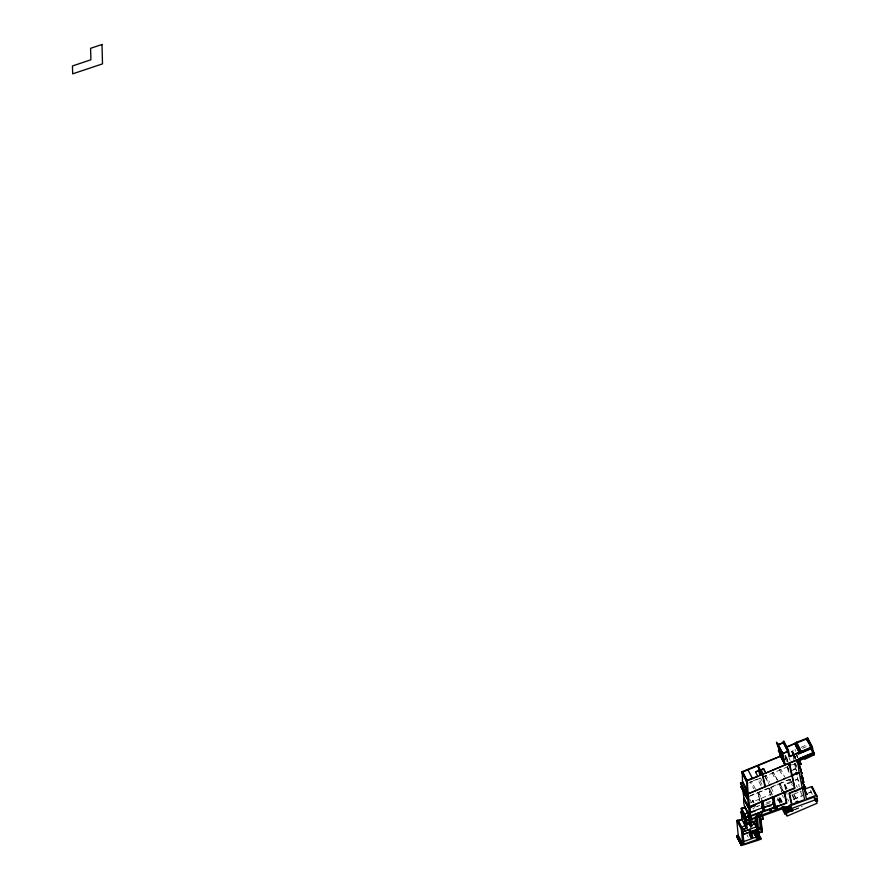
<?xml version="1.0" encoding="UTF-8"?>
<svg xmlns="http://www.w3.org/2000/svg" width="890" height="890" viewBox="0 0 890 890"><rect width="100%" height="100%" fill="white"/><g stroke="black" fill="none" stroke-linecap="round" stroke-linejoin="round"><path stroke-width="0.67" stroke-dasharray="4.45 3.34" d="M793.68 799.287L802.38 795.56M808.587 792.901L811.068 791.844L810.434 789.341M793.724 799.487L802.424 795.771M808.643 793.112L811.124 792.044L811.291 792.701M794.514 809.633L801.968 806.44M794.559 809.844L802.012 806.652M801.011 747.389L808.042 744.251M749.992 795.805L790.075 779.117L792.356 783.5M781.743 791.611L780.018 783.623L789.308 779.751L792.311 785.514M752.651 801.089L752.907 800.332L753.997 802.424M792.667 753.663L791.499 751.36L794.759 750.003M802.535 748.234L806.084 746.755M755.543 789.285L751.516 781.431L750.226 781.976L753.685 788.718M764.81 776.125L766.056 775.379L769.527 782.154M772.164 773.065L773.388 772.331L777.382 779.985M779.484 770.017L780.73 769.272L784.713 776.937M748.646 783.044L761.128 777.86M762.374 777.337L787.339 766.969L789.041 770.251M792.334 764.888L794.636 763.932L796.339 767.225M793.079 769.438L795.515 768.426L796.617 770.54M790.787 771.052L795.649 769.027L795.515 768.426M749.258 796.417L758.124 792.734L762.118 800.388M759.571 800.711L758.625 792.523L768.949 788.229L772.364 794.792M770.406 795.693L769.327 788.429L779.54 783.823L783.968 792.567M789.308 779.751L790.565 779.24M785.57 789.463L784.479 784.457L790.476 781.965M795.26 779.974L797.663 778.973L796.85 774.934M786.07 789.441L785.002 784.557L791.533 782.488L791.399 781.898M795.193 780.319L797.718 779.273L799.253 786.882M748.412 803.681L761.084 798.408M761.584 798.208L771.908 793.913M782.099 789.241L783.2 791.355M780.13 802.113L780.808 801.846L780.174 797.952L779.139 798.33L781.42 802.702M779.874 803.158L777.593 798.775L777.537 798.096L779.062 797.54L781.91 803.014M757.156 806.318L759.726 805.383M766.49 802.813L771.43 801.022M756.211 806.874L757.991 806.229M752.884 808.698L754.62 807.697M765.712 804.371L770.684 802.558M776.903 800.299L779.395 799.398L781.097 802.68M793.869 794.069L801.289 791.366M796.205 753.53L797.918 756.812M796.483 755.232L797.618 757.423M796.517 755.399L797.651 757.59M793.435 753.363L792.289 751.171L792.723 752.306L795.059 751.338L795.093 749.692M794.002 754.464L795.716 757.746M792.345 751.405L793.491 753.596M793.869 754.498L795.705 758.08M793.179 753.852L795.46 758.313M791.499 751.36L792.634 753.552M793.212 754.642L795.482 759.025M792.768 753.863L795.426 759.226M793.824 756.266L794.904 758.525M811.068 791.844L812.259 794.236M795.115 762.864L796.828 766.145M794.514 763.342L796.795 767.714M795.649 769.027L796.75 771.14M789.096 758.236L790.198 760.349M785.492 755.554L788.34 761.028M797.663 778.973L798.864 781.453M785.158 755.677L788.006 761.15M787.238 766.357L788.952 769.65M800.066 790.943L802.346 795.326M788.796 770.139L787.094 766.857M796.294 785.369L797.395 787.483M790.153 779.406L791.933 782.977M794.18 794.57L797.028 800.043M793.713 794.559L796.561 800.032M779.44 769.806L782.9 776.592M791.966 794.069L794.815 799.543M792.067 795.148L794.347 799.531M785.002 784.557L787.283 788.941M784.479 784.457L786.76 788.84M780.018 783.623L783.434 790.198M787.594 798.953L788.729 801.134M777.426 780.196L773.388 772.331M772.12 772.854L775.579 779.629M782.343 795.248L783.478 797.44M780.174 797.952L782.455 802.335M780.285 798.675L781.999 801.957M777.537 798.096L780.385 803.57M764.766 775.913L768.76 783.578M770.951 787.394L774.433 794.292M765.389 777.215L768.237 782.688M769.327 788.429L772.186 793.902M762.163 781.198L760.461 777.904L758.814 778.394L762.274 785.147M761.006 785.681L757.546 778.917L751.516 781.431M758.625 792.523L762.04 799.087M752.517 800.488L753.607 802.591M749.714 799.276L751.305 802.168M747.022 835.043L748.167 837.223M752.907 800.332L753.218 801.712L752.706 801.345M795.126 749.858L795.426 751.182M788.051 762.385L787.472 759.849L787.717 762.53M788.039 768.037L789.441 774.256M785.514 757.078L786.693 762.296M784.88 755.888L785.77 759.815M787.339 766.969L788.863 773.722M786.337 790.665L787.127 794.325M779.54 783.823L781.22 791.566M795.026 756.567L795.571 759.092M794.636 763.932L796.161 771.508M779.395 799.398L779.963 802.914M768.949 788.229L770.05 795.727M793.39 756.6L793.98 760.672M758.124 792.734L759.07 800.9M779.062 797.54L779.139 798.33"/><path stroke-width="1.33" d="M807.553 739.768L807.72 738.044L796.25 742.371L800.922 751.627L799.465 752.239L794.87 743.339L786.404 747.01M810.312 746.621L811.747 748.679L812.592 753.007L799.265 758.514L799.62 760.093L797.284 761.072L796.85 759.927M807.72 738.044L812.281 746.799L813.204 752.517L813.772 752.273L812.058 748.991M799.32 758.758L785.147 764.788L782.655 753.708L787.95 751.438L783.389 742.683L778.105 744.941L779.084 749.369M790.787 811.235L793.279 810.167M790.832 811.446L793.313 810.378M783.311 741.359L787.917 751.271L782.622 753.53L778.06 744.774L783.356 742.516L783.801 741.159L788.351 749.914L789.786 756.255L799.431 752.095L794.87 743.339M804.271 789.319L811.535 786.604L816.23 795.905L816.842 795.66L817.543 800.744L815.852 801.467L813.916 797.318M748.49 807.92L754.831 805.283C754.72 802.969 755.799 807.33 754.887 805.528L748.523 808.187M763.564 768.838L761.106 769.861L763.52 768.637L765.767 773.065L784.913 764.877C784.669 761.44 767.692 723.87 782.622 753.53M794.904 743.473L796.361 742.872M779.106 750.582L778.405 750.871L778.895 750.426M786.693 747.211L792.356 744.852M793.858 744.229L806.585 738.934L806.774 739.646M782.355 752.361L782.966 759.626L783.667 759.337M787.984 751.56L788.985 756.912L798.052 753.14L798.263 754.097L811.38 748.568M745.542 791.766L747.255 795.059L745.542 795.771L745.408 795.159L747.578 794.258L746.855 791.388L745.086 791.978L747.099 790.899L746.821 781.031L742.405 771.541L747.166 780.853L748.201 793.658L765.011 786.671L762.263 774.5L757.613 765.589M747.099 790.899L742.538 782.143L742.227 772.019M779.362 751.683L780.363 756.122L742.405 771.541M757.702 765.734L742.605 772.097L742.705 775.769M780.797 756.155L758.058 765.623L762.619 774.378L765.367 786.549M796.517 742.26L800.922 751.627M812.281 746.799L801.189 751.516L796.25 742.371M811.146 747.7L811.324 748.401L798.575 753.697L798.419 752.985L811.146 747.7L811.446 748.813M755.51 771.975L759.626 770.262L755.51 771.975L757.746 776.369L746.699 780.419L746.298 781.242L746.821 781.031M762.263 774.5L747.166 780.853M762.619 774.378L789.141 763.342L791.644 775.613M813.772 752.273L814.394 754.72L804.76 759.27L804.582 758.38L797.407 761.373L798.875 764.877L801.044 763.987L798.764 759.615M788.729 765.745L791.043 764.777M745.542 795.771L740.981 787.016L740.847 786.404L743.017 785.503M784.101 792.578L773.888 797.184L775.312 806.874L786.326 802.914L784.101 792.578L785.069 794.681L783.5 792.768M799.71 766.735L800.399 769.105L799.587 765.322L801.044 763.987M800.855 768.915L801.323 773.71L802.124 773.388L800.41 770.095M811.669 787.149L812.281 786.905L816.953 796.227M811.891 787.672L812.281 786.905M803.281 786.882L806.863 794.014L805.517 794.559L804.415 789.063L805.717 788.295L802.302 781.72M806.863 794.014L805.639 795.126L806.407 798.975L816.086 795.36L816.23 795.905M802.124 773.388L801.367 773.922L802.268 778.372L803.069 778.049L802.302 778.561L802.546 779.785L803.359 779.462L802.591 779.996L803.058 782.332L803.87 782.01L803.103 782.544L804.371 788.84L805.717 788.295M784.68 810.868L785.369 810.601L784.735 806.707L783.701 807.085L783.623 806.296L782.087 806.852L782.154 807.53L771.052 811.569L769.906 809.377M784.568 810.467L785.714 812.659L785.024 812.926L783.311 809.644M782.054 808.532L784.913 814.005L785.87 813.627L784.68 811.168M785.047 807.808L790.153 805.839L784.847 807.43L786.704 812.881L786.426 815.618L787.105 815.351L787.227 816.052L817.031 803.292L816.086 799.543L792.412 808.209L792.756 810.323L786.704 812.881M785.125 808.276L790.153 805.839M785.325 808.654L790.231 806.296M785.392 809.121L790.431 806.685M785.592 809.5L790.509 807.141M785.67 809.967L790.709 807.53M785.87 810.345L790.787 807.986M785.948 810.812L790.988 808.376M786.148 811.191L791.065 808.832M786.226 811.658L791.266 809.221M786.426 812.036L791.332 809.678M786.504 812.503L791.533 810.067M742.772 790.231L743.918 798.007L748.657 807.553L743.684 798.953L748.245 807.708M743.684 798.953L743.918 798.007M747.255 795.059L747.333 798.986L742.683 789.419M741.904 812.036L746.465 820.791L749.892 818.911C749.336 812.203 741.893 806.707 744.107 798.797M745.831 809.8L745.008 807.497M748.657 807.553L749.48 815.44L745.842 817.142L746.176 820.68L745.286 821.181L746.109 820.88L741.548 812.125L740.714 812.247L741.615 811.925L741.281 808.387L744.641 807.174M741.793 810.846L741.57 808.465L744.685 807.619M738.188 835.298L736.62 835.855L741.359 845.411L741.181 844.61L742.75 844.065L738.188 835.298L736.809 820.524L738.021 820.079L742.638 829.447L746.365 828.101L741.804 819.345L741.548 812.125M744.529 814.15L747.611 813.026M744.863 817.71L745.542 817.465M746.465 820.791L746.131 817.22L749.213 816.097M761.406 811.535L765.255 810.134M745.542 817.487L747.8 816.664M744.885 817.932L748.19 816.731L748.523 817.354M755.276 820.357L756.978 823.639L757.501 829.146L743.106 834.375L742.66 829.669L738.077 820.691L741.804 819.345M738.099 820.914L742.449 819.334M772.153 808.42L774.656 808.432L774.422 805.917L773.722 806.173M774.656 808.432L776.469 808.687L776.225 806.184M776.469 808.687L777.37 808.821L777.126 806.318L777.37 808.821M744.607 806.807L751.282 818.411L750.136 816.219M749.614 815.563L751.327 818.845L757.09 816.753L756.834 814.061L750.593 816.308L750.804 818.577M757.857 816.475L770.718 811.802L770.473 809.166L757.601 813.783L757.857 816.475L756.723 814.283M758.302 829.424L760.405 828.657L759.181 816.453L762.552 814.984L760.839 811.702M759.259 816.508L761.317 815.763M759.215 816.82L757.446 817.465L759.393 838.614L760.761 838.124L758.48 833.741M762.797 815.841L783.945 808.153L784.913 814.005M746.365 828.101L746.109 820.88M746.554 823.617L749.024 822.716L748.646 818.689M746.755 823.995L749.024 822.716M746.799 824.463L749.224 823.094M753.997 821.982L755.777 821.337M758.847 832.884L762.007 831.738L760.861 819.579L762.919 818.833M749.269 823.562L741.459 827.366M758.859 832.984L762.196 831.772L761.061 819.723L763.097 818.989L762.552 814.984M750.659 822.939L751.794 825.13L751.049 819.779L756.433 817.832L756.945 823.261L754.297 824.607L756.978 823.639M742.75 844.065L741.359 829.28L742.583 828.835M749.024 823.606L750.737 826.899L751.683 826.554L751.794 825.13M742.66 829.669L747.01 828.089L746.488 821.003L749.792 819.812L750.737 826.899M743.106 831.638L756.3 826.843L756.044 824.084M743.217 831.805L749.68 829.458L750.626 829.981M749.747 829.58L750.882 831.772L743.128 834.586L744.029 844.221L757.557 839.315L755.821 835.766M755.744 830.871L755.332 832.651L755.744 830.871L756.1 832.829L756.511 831.049L755.944 831.249M752.095 831.538L753.619 831.905L755.02 835.488L754.064 832.206M754.375 832.083L754.431 830.893L753.819 832.284L753.663 830.704M757.268 831.227L756.856 833.007L757.268 831.227L757.613 833.185L758.18 832.984L758.035 831.405L751.583 833.696L751.839 836.422L752.484 836.188L751.349 833.997M752.484 836.188L752.584 837.167L751.038 837.724L751.316 833.652L758.402 831.038L758.269 829.691L750.882 831.772M758.881 831.761L759.404 832.962L758.38 833.374L758.859 831.56M754.92 834.308L757.913 833.218M755.198 834.397L757.924 833.407L758.425 838.725L757.535 839.048M744.051 841.473L756.355 837.001L757.223 836.422L756.978 833.763M756.333 838.28L757.468 840.472L760.861 839.237L760.761 838.124M750.192 812.247L762.185 807.942L761.395 801.134M762.685 807.753L773.377 803.915L772.275 796.405M751.483 812.336L755.232 810.99M768.871 806.084L763.965 807.297M769.216 805.973L771.018 805.773M763.787 811.013L750.593 815.752L750.014 806.763L762.685 801.49L763.787 811.013L761.506 806.629M764.288 810.835L774.979 806.985L773.51 796.984L763.186 801.278L764.288 810.835L762.585 807.542M736.62 835.855L741.593 845.5L757.468 840.472M745.086 791.978L740.524 783.222L742.538 782.143M808.687 740.614L812.681 748.279M806.763 738.311L811.324 747.077M806.44 738.444L811.046 747.411M812.292 749.847L814.005 753.129M806.774 739.646L807.964 741.993M812.003 749.758L814.283 754.13M812.069 750.326L814.394 754.72M799.498 749.881L800.633 752.072M794.603 743.45L799.198 752.35M798.797 759.782L801.078 764.154M798.263 760.004L800.533 764.377M811.535 786.604L816.086 795.36M797.173 761.595L798.875 764.877M816.408 798.553L817.543 800.744M799.832 767.325L800.978 769.505M800.455 770.306L802.168 773.599M801.367 774.756L803.114 778.238M801.645 776.169L803.403 779.662M783.445 741.926L788.006 750.682M783.245 742.015L787.917 751.271M801.167 776.369L802.302 778.561M802.157 778.728L803.915 782.221M802.346 781.954L805.761 788.518M795.894 772.398L797.04 774.589M804.126 789.107L806.985 794.57M789.152 764.499L790.253 766.613L788.807 764.644M777.393 743.773L782.655 753.708M779.328 750.47L783.89 759.226M778.361 750.648L782.966 759.626M785.147 764.788L780.586 756.022L779.584 751.583M780.363 756.122L784.913 764.877M763.52 768.637L765.723 772.865M761.061 769.661L763.308 774.089L761.862 774.667L757.334 765.7M773.61 803.592L775.312 806.874M772.698 802.613L774.979 806.985M769.583 809.622L770.718 811.802M747.978 769.861L752.54 778.616M742.138 771.663L746.699 780.419M741.682 772.242L746.298 781.242M760.639 814.461L763.097 818.989M742.883 781.898L747.433 790.654M758.158 812.67L759.871 815.952M742.861 783.734L746.855 791.388M758.781 815.351L761.061 819.723M745.865 790.976L747.578 794.258M758.58 815.207L760.861 819.579M740.513 782.822L745.075 791.577M745.865 794.781L747.567 798.063M755.376 813.471L757.09 816.753M740.847 786.404L747.333 798.986M760.483 828.49L762.196 831.772M759.726 827.355L762.007 831.738M755.232 819.979L756.945 823.261M743.595 798.119L748.156 806.885M755.788 825.864L758.402 831.038M756.867 828.99L758.013 831.216L756.867 829.035M752.551 820.947L754.264 824.24M744.93 806.685L749.48 815.44M753.163 822.427L754.297 824.607M746.966 811.991L749.247 816.375M758.58 834.853L760.861 839.237M748.19 815.629L749.892 818.911M747.845 816.052L750.125 820.424M747.633 815.83L749.347 819.111M747.689 816.464L749.402 819.746M755.187 831.071L755.332 832.651M750.693 823.317L751.839 825.508M750.448 823.406L751.594 825.597M756.711 835.443L758.425 838.725M741.57 808.465L746.131 817.22M755.844 836.033L757.557 839.315M741.281 808.387L745.842 817.142M754.153 833.196L755.298 835.387M753.318 832.194L755.02 835.488M744.863 816.163L747.144 820.569M741.615 811.925L746.176 820.68M740.714 812.247L746.276 822.716M751.583 833.696L750.437 831.505L750.637 834.119M741.314 814.116L745.876 822.872M750.17 831.46L751.316 833.652M751.438 834.976L752.584 837.167M750.693 834.23L751.839 836.422M743.584 821.526L747.01 828.089M749.87 833.229L751.583 836.511M749.803 834.553L750.949 836.745M749.324 834.442L751.038 837.724M736.809 820.524L741.359 829.28M738.288 836.289L741.704 842.863M736.664 836.611L741.359 845.411M815.629 800.6L814.684 796.85L791.01 805.517L791.355 807.631L790.387 808.042L789.897 805.049L791.488 804.471L789.041 793.212L802.224 787.728L799.187 772.698L792.311 775.557L794.781 788.451L784.568 792.378L786.871 803.036L770.807 809.043L771.052 811.569M797.718 772.665L797.852 773.254M792.845 774.678L792.979 775.279M777.793 743.606L778.06 744.774M785.336 778.238L784.046 778.772M777.994 781.287L776.725 781.821M770.662 784.346L769.372 784.88M758.981 769.672L760.205 775.079M758.625 769.794L759.849 775.201M785.714 812.659L785.826 813.36M761.896 800.933L762.218 803.659M747.656 798.875L748.479 806.763M776.425 806.562L776.67 809.077M775.524 806.44L775.769 808.943M774.623 806.307L774.856 808.81M755.365 816.875L755.744 820.958L753.096 822.304M752.907 830.526L753.051 832.106M749.469 823.951L749.536 824.585M750.114 831.349L749.836 835.421M738.021 820.079L738.077 820.691M812.637 753.174L799.687 758.614L799.988 759.938L813.004 754.52L812.637 753.174M794.636 787.873L749.547 806.64L748.212 793.891L791.889 775.724L794.636 787.873M796.183 760.427L789.486 763.22L792.133 774.979L799.075 772.097L798.041 763.876L796.183 760.427M795.159 790.988L789.564 793.313L791.955 804.304L796.06 802.813L795.96 801.734L797.596 801.145L797.696 802.224L804.627 799.698L802.279 788.028L795.293 791.566L795.159 790.988M101.983 44.5L90.591 48.316L90.902 59.786L72.457 65.96L72.668 73.848L102.517 63.858L101.983 44.5"/></g></svg>
